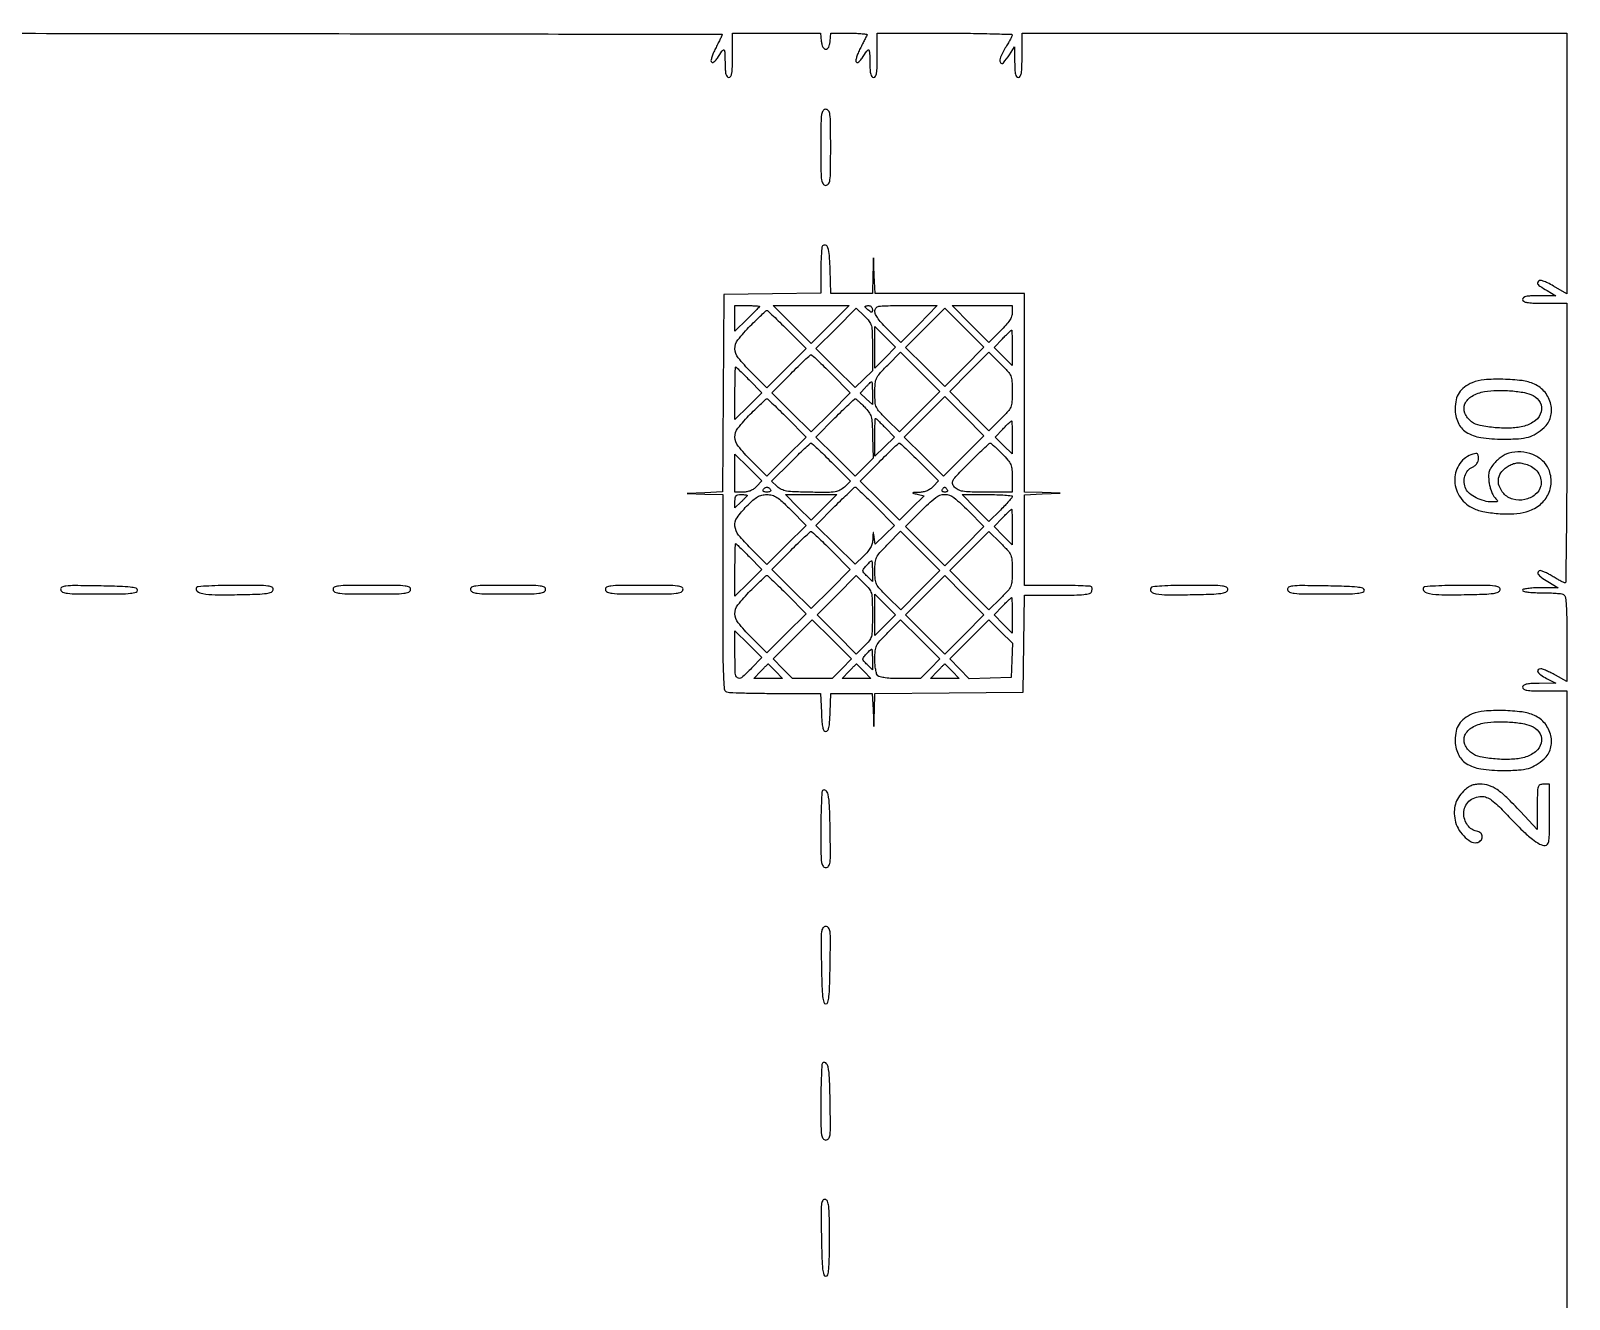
# Model space of a CAD drawing. Extents: x 0 to 836, y 5 to 589.
# Drawn here: x 196.6 to 249.7, y 266.4 to 310.1 of the extents above; entities that cross this region are included whole.
import ezdxf

# ---------------------------------------------------------------- set-up
doc = ezdxf.new("R2010")
doc.units = 0
doc.header["$MEASUREMENT"] = 0

msp = doc.modelspace()

# ---------------------------------------------------------------- linework, layer by layer
for points in [[(201.712326, 537.783562, -0.000001), (217.055896, 537.76491, -0.426088)], [(546.939, 229.3929, -0.000106), (546.943559, 250.949215, -0.000176), (546.957638, 269.095817, -0.000001), (546.976289, 285.583213, -0.415883)], [(836.0595, 588.6891), (420.497259, 588.710259, 0.000013), (261.145696, 588.714318, 0.000021), (126.989856, 588.708632), (4.934769, 588.698274, 0.19889), (4.878609, 588.675009, 0.198853), (4.855343, 588.618859), (4.83877, 516.273901, 0.000036), (4.826254, 436.744061, 0.000021), (4.8222, 342.282364), (4.8222, 95.946129), (4.469225, 95.920114, 0.031904), (4.160456, 95.877435, 0.315999), (4.075312, 95.787407, 0.415411), (4.137995, 95.703578, 0.035338), (4.43445, 95.6826), (4.8222, 95.6826), (4.8222, 50.2101), (4.8222, 4.7376), (420.462, 4.7376), (836.1018, 4.7376)], [(201.712326, 185.847562, -0.000001), (217.055896, 185.82891, -0.426088)], [(604.852986, 529.408162, -0.000002), (620.423836, 529.389509, -0.550615)], [(238.738155, 529.614638, -0.000002), (224.300981, 529.63329, -0.415836)], [(308.18842, 529.408162, -0.000002), (322.638019, 529.38951, -0.415836)], [(531.796111, 538.074638, -0.000002), (517.6951, 538.093291, -0.426056)], [(413.368417, 538.074638, -0.000002), (399.676779, 538.093291, -0.415815)], [(206.267293, 233.405114, -0.000001), (217.051222, 233.389599, -0.0589)], [(77.850638, 481.579418, -0.000002), (77.869294, 494.031443, -0.550517)], [(336.166934, 548.220763, -0.000002), (326.827688, 548.233536, -0.413812)], [(77.644162, 421.684687, -0.000002), (77.625507, 409.236574, -0.415775)], [(333.609652, 529.614638, -0.000003), (323.198363, 529.633296, -0.415688)], [(383.716206, 529.408162, -0.000003), (394.123716, 529.389504, -0.425916)], [(182.02395, 310.059, -0.000155), (196.768555, 310.054441, -0.000258), (209.175878, 310.040362, -0.000003), (220.435047, 310.021704, -0.550465), (220.451544, 309.99555, -0.005811), (220.430993, 309.953574, -0.000383), (220.370219, 309.83324, -0.000554), (220.297508, 309.689939, -0.000414), (220.217038, 309.532106, 0.018282), (220.143479, 309.374121, 0.027125), (220.09186, 309.230466, 0.025584), (220.063399, 309.113942, 0.248378), (220.077861, 309.066939, 0.275435), (220.130465, 309.053627, 0.127251), (220.193152, 309.091445, 0.04344), (220.283003, 309.200754, 0.006451), (220.441475, 309.438322, -0.140256), (220.490388, 309.480939, -0.462508), (220.524292, 309.465456, -0.061481), (220.541468, 309.354211, -0.005245), (220.547225, 309.06495, 0.010172), (220.55519, 308.797311, 0.04862), (220.577589, 308.646304, 0.108379), (220.617544, 308.565728, 0.22744), (220.6791, 308.5362, 0.273642), (220.743123, 308.574075, 0.084509), (220.781325, 308.68425, 0.035355), (220.8012, 308.894014, 0.005946), (220.806, 309.2976), (220.806, 310.059), (222.32344, 310.059), (223.84088, 310.059), (223.86739, 309.78405, 0.033296), (223.886675, 309.666561, 0.070033), (223.919967, 309.580493, 0.102123), (223.965381, 309.527921, 0.165174), (224.0208, 309.5091, 0.165174), (224.076219, 309.527921, 0.102123), (224.121633, 309.580493, 0.070033), (224.154925, 309.666561, 0.033296), (224.17421, 309.78405), (224.20072, 310.059), (224.83691, 310.059, -0.009374), (225.078799, 310.054465, -0.016707), (225.277361, 310.040362, -0.012043), (225.429614, 310.020704, -0.50231), (225.442944, 309.99555, -0.005811), (225.422393, 309.953574, -0.000383), (225.361619, 309.83324, -0.000554), (225.288908, 309.689939, -0.000414), (225.208438, 309.532106, 0.018282), (225.134879, 309.374121, 0.027125), (225.08326, 309.230466, 0.025584), (225.054799, 309.113942, 0.248378), (225.069261, 309.066939, 0.275435), (225.121865, 309.053627, 0.127251), (225.184552, 309.091445, 0.04344), (225.274403, 309.200754, 0.006451), (225.432875, 309.438322, -0.140256), (225.481788, 309.480939, -0.462508), (225.515692, 309.465456, -0.061481), (225.532868, 309.354211, -0.005245), (225.538625, 309.06495, 0.010172), (225.54659, 308.797311, 0.04862), (225.568989, 308.646304, 0.108379), (225.608944, 308.565728, 0.22744), (225.6705, 308.5362, 0.273642), (225.734523, 308.574075, 0.084509), (225.772725, 308.68425, 0.035355), (225.7926, 308.894014, 0.005946), (225.7974, 309.2976), (225.7974, 310.059), (228.1239, 310.059, -0.002556), (229.015812, 310.054441, -0.004268), (229.766215, 310.040362, -0.000734), (230.42366, 310.021446, -0.417544), (230.44776, 309.99555, -0.10382), (230.437677, 309.955812, -0.007062), (230.38467, 309.851333, -0.009869), (230.316721, 309.727945, -0.007234), (230.236693, 309.5937, 0.028609), (230.044805, 309.2381, 0.215036), (230.04219, 309.05148, 0.550574), (230.143454, 309.035696, 0.037328), (230.356067, 309.31875), (230.53215, 309.5937), (230.533575, 309.06495, 0.010038), (230.539693, 308.796314, 0.04885), (230.560988, 308.645713, 0.11021), (230.600413, 308.565661, 0.227201), (230.6619, 308.5362, 0.273642), (230.725923, 308.574075, 0.084509), (230.764125, 308.68425, 0.035355), (230.784, 308.894014, 0.005946), (230.7888, 309.2976), (230.7888, 310.059), (240.1794, 310.059), (249.57, 310.059), (249.57, 305.568991), (249.57, 301.078982), (249.111223, 301.341468, 0.013632), (248.906185, 301.451472, 0.036849), (248.753607, 301.514457, 0.055394), (248.646862, 301.536891, 0.285851), (248.595152, 301.511248, 0.078544), (248.565545, 301.440593, 0.25054), (248.577834, 301.392652, 0.068732), (248.641538, 301.339898, 0.002883), (248.8932, 301.186078), (249.1893, 301.007432), (248.61825, 301.007116, 0.008923), (248.324885, 301.001718, 0.04577), (248.163578, 300.981003, 0.10575), (248.078316, 300.941909, 0.236826), (248.0472, 300.8799, 0.273642), (248.085075, 300.815877, 0.084509), (248.19525, 300.777675, 0.035355), (248.405014, 300.7578, 0.005946), (248.8086, 300.753), (249.57, 300.753), (249.57, 295.9308, -0.001233), (249.565441, 294.081906, -0.002058), (249.551362, 292.525897, -0.000171), (249.532586, 291.135872, -0.422362), (249.50655, 291.11124, -0.10382), (249.466812, 291.121323, -0.007062), (249.362333, 291.17433, -0.009869), (249.238945, 291.242279, -0.007234), (249.1047, 291.322307, 0.012708), (248.967385, 291.402141, 0.015414), (248.834641, 291.469635, 0.01405), (248.720661, 291.519373, 0.095102), (248.66055, 291.531167, 0.218217), (248.580899, 291.49506, 0.339983), (248.576588, 291.423356, 0.086405), (248.691846, 291.303961, 0.02268), (248.91435, 291.156495), (249.2739, 290.941001), (248.66055, 290.9402, 0.012065), (248.418245, 290.934036, 0.0222), (248.221888, 290.915533, 0.01921), (248.074965, 290.889289, 0.352506), (248.0472, 290.8548, 0.354226), (248.075241, 290.820186, 0.018767), (248.225245, 290.794201, 0.021818), (248.425935, 290.776016, 0.011685), (248.674781, 290.7702, -0.007511), (248.924886, 290.766442, -0.009324), (249.157319, 290.755116, -0.007881), (249.351309, 290.738957, -0.066985), (249.436181, 290.718849, -0.245549), (249.509373, 290.635871, -0.038521), (249.546201, 290.41366, -0.019174), (249.565631, 290.016614, -0.002639), (249.57, 289.188816), (249.57, 287.710134), (249.178644, 287.928867, 0.011597), (249.020284, 288.012617, 0.014102), (248.868103, 288.083347, 0.012683), (248.737954, 288.135558, 0.089272), (248.671044, 288.1476, 0.181597), (248.58159, 288.114003, 0.363837), (248.570752, 288.04434, 0.105918), (248.672651, 287.935964, 0.029861), (248.87205, 287.81496), (249.1893, 287.647478), (248.61825, 287.643739, 0.009031), (248.325858, 287.636542, 0.045588), (248.164148, 287.614777, 0.104163), (248.078375, 287.575183, 0.236978), (248.0472, 287.5131, 0.273642), (248.085075, 287.449077, 0.084509), (248.19525, 287.410875, 0.035355), (248.405014, 287.391, 0.005946), (248.8086, 287.3862), (249.57, 287.3862), (249.57, 264.9672)], [(260.324089, 280.728444, -0.000002), (260.333986, 287.287743, -0.41377)], [(77.841889, 210.212758, -0.000002), (77.851786, 217.49274, -0.413814)], [(353.273145, 235.606241, -0.000004), (353.25667, 227.850838, -0.413589)], [(304.989363, 242.360362, -0.000006), (312.653939, 242.341698, -0.425725)], [(304.989363, 233.308162, -0.000006), (312.653939, 233.289498, -0.425725)]]:
    msp.add_lwpolyline(points, format="xyb")
for points in [[(223.8516, 306.1251, 0.00213), (223.855132, 305.295774, 0.02996), (223.875479, 304.998862, 0.116079), (223.926018, 304.864369, 0.250083), (224.0208, 304.8138, 0.250083), (224.115582, 304.864369, 0.116079), (224.166121, 304.998862, 0.02996), (224.186468, 305.295774, 0.00213), (224.19, 306.1251, 0.00213), (224.186468, 306.954426, 0.02996), (224.166121, 307.251337, 0.116079), (224.115582, 307.385831, 0.250083), (224.0208, 307.4364, 0.250083), (223.926018, 307.385831, 0.116079), (223.875479, 307.251337, 0.02996), (223.855132, 306.954426, 0.00213)], [(223.909763, 302.728762, 0.175289), (223.886555, 302.679255, 0.005662), (223.868685, 302.456266, 0.010275), (223.855816, 302.188891, 0.006886), (223.8516, 301.882788), (223.8516, 301.094977), (222.18075, 301.072038), (220.5099, 301.0491), (220.487793, 297.647637), (220.465687, 294.246174), (219.853293, 294.216997), (219.2409, 294.18782), (219.85425, 294.17101), (220.4676, 294.1542), (220.4676, 290.779251, 0.000979), (220.471438, 288.818409, 0.008781), (220.48991, 287.958415, 0.011821), (220.521225, 287.459466, 0.287032), (220.601419, 287.352951, 0.081989), (220.701421, 287.332389, 0.002195), (221.152599, 287.316684, 0.004525), (221.68446, 287.305325, 0.003076), (222.289861, 287.3016), (223.844483, 287.3016), (223.869191, 286.64595, 0.007884), (223.887125, 286.310659, 0.03953), (223.91487, 286.124843, 0.086977), (223.957219, 286.024891, 0.254416), (224.0208, 285.9903, 0.254416), (224.084381, 286.024891, 0.086977), (224.12673, 286.124843, 0.03953), (224.154475, 286.310659, 0.007884), (224.172409, 286.64595), (224.197117, 287.3016), (224.908793, 287.3016), (225.620469, 287.3016), (225.650065, 286.73055), (225.67966, 286.1595), (225.69623, 286.72931), (225.7128, 287.299119), (228.27195, 287.32151), (230.8311, 287.3439), (230.854038, 289.01475), (230.876977, 290.6856), (232.008237, 290.6856, 0.004248), (232.590007, 290.690543, 0.020872), (232.917836, 290.709819, 0.033553), (233.115408, 290.743235, 0.247304), (233.18502, 290.804229, 0.04759), (233.198685, 290.853357, 0.05155), (233.202315, 290.902866, 0.057779), (233.196079, 290.945494, 0.131935), (233.179971, 290.973429, 0.185329), (233.134154, 290.993829, 0.002379), (232.812905, 291.009145, 0.006531), (232.437406, 291.020346, 0.00419), (232.0014, 291.024), (230.8734, 291.024), (230.8734, 292.585394), (230.8734, 294.146787), (231.48675, 294.175984), (232.1001, 294.20518), (231.48675, 294.22199), (230.8734, 294.2388), (230.8734, 297.6651), (230.8734, 301.0914), (228.296806, 301.0914), (225.720213, 301.0914), (225.691016, 301.70475), (225.66182, 302.3181), (225.64501, 301.70475), (225.6282, 301.0914), (224.912164, 301.0914), (224.196127, 301.0914), (224.171914, 301.909392, 0.011355), (224.146311, 302.398464, 0.058727), (224.094634, 302.663833, 0.226091), (224.013215, 302.75047, 0.297633)], [(222.690391, 299.841621), (223.344113, 299.184043), (222.667488, 298.511386), (221.990863, 297.838729), (221.440731, 298.383971, -0.026722), (221.000214, 298.869888, -0.168561), (220.887585, 299.179379, -0.17243), (220.992146, 299.488203, -0.02825), (221.416906, 299.968174, -0.004149), (221.622012, 300.171713, -0.006475), (221.802336, 300.343211, -0.002329), (221.959367, 300.487376, -0.186635), (221.989941, 300.4992, -0.189101), (222.020963, 300.487032, -0.001566), (222.214974, 300.306036, -0.005283), (222.436432, 300.093686, -0.003342)], [(221.7366, 300.64407, -0.192405), (221.730086, 300.627769, -0.001068), (221.612344, 300.504499, -0.004361), (221.475756, 300.364572, -0.002731), (221.3136, 300.2031), (220.8906, 299.786461), (220.8906, 300.22743), (220.8906, 300.6684), (221.3136, 300.6684, -0.005392), (221.475795, 300.666651, -0.008972), (221.612344, 300.661253, -0.003201), (221.727444, 300.653893, -0.393782)], [(225.6282, 299.2302), (225.6282, 298.417391), (225.330791, 298.129132), (225.033383, 297.840872), (224.357782, 298.512509), (223.682182, 299.184147), (224.377313, 299.882908), (225.072444, 300.581668), (225.350322, 300.312339, -0.034296), (225.517787, 300.126132, -0.103501), (225.592811, 299.973794, -0.05739), (225.622371, 299.758904, -0.005512)], [(225.6282, 300.531141, -0.035496), (225.623316, 300.462426, -0.304492), (225.603724, 300.440669, -0.217533), (225.569907, 300.446886, -0.020633), (225.5013, 300.4992, -0.013852), (225.452693, 300.541868, -0.019119), (225.411677, 300.582963, -0.016008), (225.380707, 300.61869, -0.172217), (225.3744, 300.636459, -0.294983), (225.382389, 300.648822, -0.044235), (225.411677, 300.659017, -0.037907), (225.452668, 300.666088, -0.023761), (225.5013, 300.6684, -0.107348), (225.549716, 300.657884, -0.099536), (225.590923, 300.62808, -0.095788), (225.618551, 300.583541, -0.091307)], [(227.235869, 300.034171), (226.605872, 299.399941), (226.159336, 299.840931, -0.016332), (225.971778, 300.038667, -0.028227), (225.831089, 300.21629, -0.033232), (225.739296, 300.367019, -0.120723), (225.7128, 300.47516, -0.173595), (225.752123, 300.585006, -0.178267), (225.851776, 300.643454, -0.042016), (226.081065, 300.664984, -0.002411), (226.789333, 300.6684), (227.865865, 300.6684)], [(230.4504, 300.43257, -0.087713), (230.427079, 300.300653, -0.054481), (230.357267, 300.159324, -0.039695), (230.234682, 299.997067, -0.016654), (230.046043, 299.798462), (229.641685, 299.400185), (229.01181, 300.034293), (228.381935, 300.6684), (229.416167, 300.6684), (230.4504, 300.6684)], [(230.4504, 299.21046), (230.4504, 298.59852), (230.136157, 298.912763), (229.821913, 299.227007), (230.110452, 299.524703, -0.004162), (230.222905, 299.638809, -0.006502), (230.321784, 299.734952, -0.002324), (230.407938, 299.815813, -0.189487), (230.424696, 299.8224, -0.399971), (230.43513, 299.812464, -0.001722), (230.442849, 299.642643, -0.006558), (230.448553, 299.445105, -0.003937)], [(224.213191, 298.318821), (224.866913, 297.661243), (224.190057, 296.988356), (223.5132, 296.315469), (222.836343, 296.988356), (222.159487, 297.661243), (222.813209, 298.318821, -0.00331), (223.067135, 298.570887, -0.005234), (223.288491, 298.783236, -0.001538), (223.482465, 298.964337, -0.189215), (223.5132, 298.9764, -0.189215), (223.543935, 298.964337, -0.001538), (223.737909, 298.783236, -0.005234), (223.959265, 298.570887, -0.00331)], [(227.257388, 297.01137), (226.561359, 296.31534), (226.137079, 296.73324, -0.01212), (225.874088, 297.005145, -0.078879), (225.769005, 297.163091, -0.089689), (225.724366, 297.337378, -0.01796), (225.7128, 297.659259, -0.018742), (225.724901, 297.981978, -0.089843), (225.771009, 298.159461, -0.075568), (225.879609, 298.323703, -0.01102), (226.155178, 298.615321), (226.597555, 299.063263), (227.275487, 298.385332), (227.953418, 297.7074)], [(230.4504, 297.7074, -0.014084), (230.440336, 297.350209, -0.086296), (230.398737, 297.171336, -0.084884), (230.29898, 297.015709, -0.013397), (230.04611, 296.752928), (229.641819, 296.354717), (228.969444, 297.031058), (228.297069, 297.7074), (228.969444, 298.383742), (229.641819, 299.060083), (230.04611, 298.661872, -0.013397), (230.29898, 298.399091, -0.084884), (230.398737, 298.243464, -0.086296), (230.440336, 298.064591, -0.014084)], [(221.380055, 298.106473), (221.82143, 297.659547), (221.356015, 297.199913), (220.8906, 296.74028), (220.8906, 297.64684, -0.002485), (220.892328, 297.994459, -0.004143), (220.897662, 298.287098, -0.000691), (220.904826, 298.543869, -0.405665), (220.91464, 298.5534, -0.192679), (220.930805, 298.546931, -0.000937), (221.061272, 298.422115, -0.00408), (221.209119, 298.277804, -0.002548)], [(246.3129, 298.011747, 0.053672), (246.040415, 297.854671, 0.089458), (245.858064, 297.663653, 0.090403), (245.755122, 297.422481, 0.055837), (245.7207, 297.1152, 0.10406), (245.821434, 296.636423, 0.148393), (246.102581, 296.308918, 0.105117), (246.602065, 296.12244, 0.03681), (247.3704, 296.065275, 0.014948), (247.909993, 296.081044, 0.05366), (248.249403, 296.138023, 0.072223), (248.513955, 296.255448, 0.044209), (248.786155, 296.462502, 0.140323), (249.008523, 296.82251, 0.124029), (249.020762, 297.264381, 0.116908), (248.819311, 297.67944, 0.115538), (248.452234, 297.962053, 0.076424), (248.027118, 298.081315, 0.024439), (247.370538, 298.128732, 0.024038), (246.717057, 298.112494, 0.085905)], [(225.6282, 297.650353), (225.6282, 297.254906), (225.416226, 297.454046), (225.204251, 297.653185), (225.388673, 297.849493, -0.006957), (225.461341, 297.924719, -0.010435), (225.527014, 297.988135, -0.005679), (225.58357, 298.03933, -0.183087), (225.600647, 298.0458, -0.388615), (225.611727, 298.035656, -0.004655), (225.620106, 297.929637, -0.010859), (225.626219, 297.801981, -0.006533)], [(248.405524, 297.569087, -0.152341), (248.654014, 297.325315, -0.193791), (248.688903, 297.008797, -0.158165), (248.488544, 296.707461, -0.101891), (248.110876, 296.516946, -0.056119), (247.663266, 296.448381, -0.030501), (247.10632, 296.460136, -0.02923), (246.58522, 296.533853, -0.110494), (246.286163, 296.667069, -0.135251), (246.058303, 296.958996, -0.203488), (246.060725, 297.277452, -0.162529), (246.305082, 297.549768, -0.086537), (246.7359, 297.704385, -0.038102), (247.160501, 297.745171, -0.025119), (247.651037, 297.73014, -0.02485), (248.10707, 297.670265, -0.073437)], [(222.690391, 296.796021), (223.344113, 296.138443), (222.667488, 295.465786), (221.990863, 294.793129), (221.440731, 295.338371, -0.026722), (221.000214, 295.824288, -0.168561), (220.887585, 296.133779, -0.17243), (220.992146, 296.442603, -0.02825), (221.416906, 296.922574, -0.004149), (221.622012, 297.126113, -0.006475), (221.802336, 297.297611, -0.002329), (221.959367, 297.441776, -0.186635), (221.989941, 297.4536, -0.189101), (222.020963, 297.441432, -0.001566), (222.214974, 297.260436, -0.005283), (222.436432, 297.048086, -0.003342)], [(225.352689, 297.17865, -0.035683), (225.506893, 296.994142, -0.089033), (225.582614, 296.836275, -0.05439), (225.617824, 296.619424, -0.007271), (225.635329, 296.155954), (225.652687, 295.408207), (225.344632, 295.100152), (225.036576, 294.792096), (224.359432, 295.46527), (223.682287, 296.138443), (224.336009, 296.796021, -0.003493), (224.590117, 297.048083, -0.005507), (224.812046, 297.260436, -0.0017), (225.006231, 297.440954, -0.188574), (225.03857, 297.4536, -0.173448), (225.06817, 297.443013, -0.008011), (225.150988, 297.372833, -0.012503), (225.247501, 297.283997, -0.008571)], [(226.076537, 296.455771), (226.390014, 296.134743), (226.051407, 295.804102), (225.7128, 295.473461), (225.7128, 296.125131, -0.003614), (225.714606, 296.37501, -0.006022), (225.720182, 296.585372, -0.001454), (225.727717, 296.767029, -0.40128), (225.737931, 296.7768, -0.190005), (225.754451, 296.770287, -0.001922), (225.847763, 296.682498, -0.00589), (225.954564, 296.578825, -0.003747)], [(230.4504, 296.125704), (230.4504, 295.559209), (230.154037, 295.846455), (229.857674, 296.133702), (230.128332, 296.412951, -0.004436), (230.23393, 296.519983, -0.0069), (230.327036, 296.610171, -0.00261), (230.408016, 296.68568, -0.188495), (230.424696, 296.6922, -0.398667), (230.435118, 296.68232, -0.002006), (230.442849, 296.525792, -0.007083), (230.448552, 296.342923, -0.004253)], [(221.636004, 294.433273, -0.051622), (221.53913, 294.349423, -0.053415), (221.428194, 294.288303, -0.052487), (221.305028, 294.251285, -0.046806), (221.171953, 294.2388), (220.8906, 294.2388), (220.8906, 294.89156), (220.8906, 295.54432), (221.354651, 295.086033), (221.818702, 294.627747)], [(224.215464, 295.270935), (224.871459, 294.611071), (224.662363, 294.414635, -0.067316), (224.508737, 294.305016, -0.082956), (224.341872, 294.249756, -0.038099), (224.081022, 294.229341, -0.004465), (223.496998, 294.233421, -0.005107), (222.9446, 294.247858, -0.033252), (222.668259, 294.276373, -0.067619), (222.492476, 294.331584, -0.078868), (222.347835, 294.429856), (222.154941, 294.611071), (222.810936, 295.270935, -0.003298), (223.065734, 295.523878, -0.005217), (223.287824, 295.736965, -0.001528), (223.482459, 295.918732, -0.189255), (223.5132, 295.9308, -0.189255), (223.543941, 295.918732, -0.001528), (223.738576, 295.736965, -0.005217), (223.960666, 295.523878, -0.003298)], [(227.253194, 295.278809), (227.909031, 294.626819), (227.726768, 294.432809, -0.053812), (227.628969, 294.348903, -0.050845), (227.513702, 294.285938, -0.048841), (227.383643, 294.245598, -0.042544), (227.242003, 294.228791, 0.001319), (227.040752, 294.2216, 0.184082), (227.019071, 294.212371, 0.593512), (227.022196, 294.200945, 0.002599), (227.176112, 294.165341), (227.412724, 294.1119), (226.985117, 293.691445), (226.55751, 293.27099), (225.883978, 293.945245), (225.210445, 294.6195), (225.861488, 295.27515, -0.003047), (226.114114, 295.526483, -0.004839), (226.333746, 295.738203, -0.001317), (226.526645, 295.919626, -0.190277), (226.554944, 295.9308, -0.188675), (226.583313, 295.9197, -0.001305), (226.77755, 295.739278, -0.004802), (226.998729, 295.528739, -0.003024)], [(230.094386, 295.568048, -0.016915), (230.303686, 295.339834, -0.077666), (230.397792, 295.18749, -0.080678), (230.439161, 295.016457, -0.01908), (230.4504, 294.722048), (230.4504, 294.2388), (229.532912, 294.2388, -0.005049), (229.001962, 294.244162, -0.034771), (228.742288, 294.26752, -0.074519), (228.582599, 294.318319, -0.094904), (228.459415, 294.411187, -0.122832), (228.393755, 294.533955, -0.200719), (228.411072, 294.648933, -0.055826), (228.538285, 294.813795, -0.00343), (228.973069, 295.257187, -0.003339), (229.233217, 295.515399, -0.005278), (229.460065, 295.732926, -0.001563), (229.658802, 295.918346, -0.189112), (229.690551, 295.9308, -0.180063), (229.720687, 295.919583, -0.00481), (229.828903, 295.824242, -0.009462), (229.95449, 295.707062, -0.006267)], [(247.567764, 295.580801, 0.055757), (247.448735, 295.533042, 0.028701), (247.311686, 295.448949, 0.028124), (247.179014, 295.345133, 0.037788), (247.072257, 295.236144, 0.029405), (246.954221, 295.077845, 0.074549), (246.894161, 294.94795, 0.072535), (246.873957, 294.804016, 0.026727), (246.886037, 294.598812, 0.031012), (246.912903, 294.44619, 0.027174), (246.95931, 294.29101, 0.028137), (247.016862, 294.155333, 0.069644), (247.077407, 294.066167, -0.010125), (247.171395, 293.957987, -0.29066), (247.175943, 293.923015, -0.281034), (247.146141, 293.903214, -0.009632), (247.000095, 293.9004, -0.06538), (246.729544, 293.935929, -0.050678), (246.451462, 294.041368, -0.053033), (246.219239, 294.190102, -0.117448), (246.090852, 294.355066, -0.088801), (246.035287, 294.572324, -0.091593), (246.059518, 294.792883, -0.097345), (246.158216, 294.979638, -0.116273), (246.315234, 295.101257, 0.05591), (246.406024, 295.155584, 0.077484), (246.471625, 295.223889, 0.081855), (246.510916, 295.305813, 0.071083), (246.5244, 295.400181, 0.033646), (246.517149, 295.507815, 0.197222), (246.489367, 295.555893, 0.203472), (246.436441, 295.56974, 0.035991), (246.33405, 295.547111, 0.166211), (245.886001, 295.22801, 0.151956), (245.70674, 294.688724, 0.141227), (245.860858, 294.112375, 0.139974), (246.298459, 293.70408, 0.068762), (246.677245, 293.572082, 0.030667), (247.201677, 293.499946, 0.030666), (247.741929, 293.492346, 0.056497), (248.175304, 293.562337, 0.094057), (248.613897, 293.779941, 0.109336), (248.915059, 294.133979, 0.113597), (249.031629, 294.570696, 0.108016), (248.949014, 295.023205, 0.11261), (248.736883, 295.320311, 0.085907), (248.396227, 295.531556, 0.080936), (247.984323, 295.624602, 0.082894)], [(248.248768, 295.173176, -0.085784), (248.448997, 295.054653, -0.082624), (248.600881, 294.874441, -0.086689), (248.681051, 294.663043, -0.109293), (248.67517, 294.4544, -0.16313), (248.481644, 294.152018, -0.119704), (248.118758, 293.981269, -0.116706), (247.71042, 293.993866, -0.150427), (247.39446, 294.192758, -0.088728), (247.239834, 294.454633, -0.138217), (247.218587, 294.714153, -0.134064), (247.336382, 294.952176, -0.081178), (247.5819, 295.151819, -0.05298), (247.737625, 295.220401, -0.069353), (247.890711, 295.246758, -0.063219), (248.055864, 295.231145, -0.035715)], [(222.1173, 294.3234, -0.210115), (222.121786, 294.291419, -0.178861), (222.101591, 294.263651, -0.100989), (222.055404, 294.244844, -0.046386), (221.9904, 294.2388, -0.046386), (221.925396, 294.244844, -0.100989), (221.879209, 294.263651, -0.178861), (221.859014, 294.291419, -0.210115), (221.8635, 294.3234, -0.057296), (221.889035, 294.355761, -0.050113), (221.922345, 294.383149, -0.052849), (221.958007, 294.401824, -0.094481), (221.9904, 294.408, -0.094481), (222.022793, 294.401824, -0.052849), (222.058455, 294.383149, -0.050113), (222.091765, 294.355761, -0.057296)], [(225.736999, 293.749408), (226.391728, 293.090816), (226.058913, 292.765832), (225.726099, 292.440847), (225.689825, 292.684174, 0.001984), (225.666337, 292.837559, 0.640596), (225.657343, 292.8401, 0.166595), (225.649438, 292.820108, 0.001068), (225.640876, 292.626846, -0.050046), (225.618255, 292.468782, -0.060699), (225.565074, 292.328939, -0.052526), (225.472889, 292.19114, -0.02662), (225.330791, 292.037932), (225.033383, 291.749672), (224.357835, 292.421257), (223.682287, 293.092843), (224.336009, 293.750421, -0.00331), (224.589935, 294.002487, -0.005234), (224.811291, 294.214836, -0.001538), (225.005265, 294.395937, -0.189215), (225.036, 294.408, -0.189233), (225.066738, 294.395935, -0.001533), (225.261004, 294.214539, -0.005226), (225.482686, 294.001862, -0.003304)], [(228.2085, 294.3234, -0.146489), (228.21713, 294.291303, -0.191582), (228.205217, 294.263651, -0.134005), (228.172514, 294.244972, -0.063222), (228.1239, 294.2388, -0.063222), (228.075286, 294.244972, -0.134005), (228.042583, 294.263651, -0.191582), (228.03067, 294.291303, -0.146489), (228.0393, 294.3234, -0.025622), (228.061688, 294.355789, -0.032351), (228.085719, 294.383149, -0.033983), (228.108105, 294.402682, -0.163822), (228.1239, 294.408, -0.163822), (228.139695, 294.402682, -0.033983), (228.162081, 294.383149, -0.032351), (228.186112, 294.355789, -0.025622)], [(222.817548, 293.623321), (223.343709, 293.092441), (222.667286, 292.419985), (221.990863, 291.747529), (221.440731, 292.292771, -0.025745), (221.016145, 292.759283, -0.146867), (220.888535, 293.065149, -0.179593), (220.963569, 293.356824, -0.042684), (221.28927, 293.749444, -0.01481), (221.510633, 293.961257, -0.052481), (221.669385, 294.076732, -0.074824), (221.816619, 294.134626, -0.056377), (221.989664, 294.1542, -0.066355), (222.171678, 294.129938, -0.07644), (222.331654, 294.058955, -0.045421), (222.519113, 293.913173, -0.009527)], [(221.3136, 294.126647, -0.184988), (221.307006, 294.109434, -0.005011), (221.251472, 294.048821, -0.009762), (221.183152, 293.97854, -0.006459), (221.1021, 293.9004), (220.8906, 293.701706), (220.8906, 293.927953, -0.03903), (220.899779, 294.045359, -0.150031), (220.931521, 294.110425, -0.160006), (220.992911, 294.144103, -0.04614), (221.1021, 294.1542, -0.012232), (221.183187, 294.152216, -0.020157), (221.251472, 294.146106, -0.015163), (221.304605, 294.137539, -0.359543)], [(228.927829, 293.604069), (229.473071, 293.053937), (228.7998, 292.376695), (228.12653, 291.699452), (227.449961, 292.376021), (226.773393, 293.052589), (227.319303, 293.603394, -0.027131), (227.810823, 294.048259, -0.171901), (228.123795, 294.159284, -0.172055), (228.436702, 294.048472, -0.02719)], [(230.4504, 294.08757, -0.173795), (230.435715, 294.046598, -0.006904), (230.331505, 293.923405, -0.011474), (230.200739, 293.779867, -0.007789), (230.045652, 293.622278), (229.640904, 293.223616), (229.181392, 293.688908), (228.72188, 294.1542), (229.58614, 294.1542, -0.007229), (229.917523, 294.149409, -0.012007), (230.196524, 294.134627, -0.005663), (230.426207, 294.114301, -0.385335)], [(230.4504, 293.03466), (230.4504, 292.42272), (230.136157, 292.736963), (229.821913, 293.051207), (230.110452, 293.348903, -0.004162), (230.222905, 293.463009, -0.006502), (230.321784, 293.559152, -0.002324), (230.407938, 293.640013, -0.189487), (230.424696, 293.6466, -0.399971), (230.43513, 293.636664, -0.001722), (230.442849, 293.466843, -0.006558), (230.448553, 293.269305, -0.003937)], [(224.213191, 292.227621), (224.866913, 291.570043), (224.190057, 290.897156), (223.5132, 290.224269), (222.836343, 290.897156), (222.159487, 291.570043), (222.813209, 292.227621, -0.00331), (223.067135, 292.479687, -0.005234), (223.288491, 292.692036, -0.001538), (223.482465, 292.873137, -0.189215), (223.5132, 292.8852, -0.189215), (223.543935, 292.873137, -0.001538), (223.737909, 292.692036, -0.005234), (223.959265, 292.479687, -0.00331)], [(227.278905, 290.855811), (226.605739, 290.178673), (226.159269, 290.619597, -0.011036), (225.885613, 290.902052, -0.072587), (225.774266, 291.063908, -0.091806), (225.72613, 291.234796, -0.022872), (225.7128, 291.52605, -0.023153), (225.726251, 291.816365, -0.08984), (225.774399, 291.98913, -0.071034), (225.885418, 292.153932, -0.011124), (226.155178, 292.439521), (226.597555, 292.887463), (227.274813, 292.210205), (227.95207, 291.532948)], [(230.4504, 291.5316, -0.014084), (230.440336, 291.174409, -0.086296), (230.398737, 290.995536, -0.084884), (230.29898, 290.839909, -0.013397), (230.04611, 290.577128), (229.641819, 290.178917), (228.969444, 290.855258), (228.297069, 291.5316), (228.969444, 292.207942), (229.641819, 292.884283), (230.04611, 292.486072, -0.013397), (230.29898, 292.223291, -0.084884), (230.398737, 292.067664, -0.086296), (230.440336, 291.888791, -0.014084)], [(221.380055, 292.015273), (221.82143, 291.568347), (221.356015, 291.108713), (220.8906, 290.64908), (220.8906, 291.55564, -0.002485), (220.892328, 291.903259, -0.004143), (220.897662, 292.195898, -0.000691), (220.904826, 292.452669, -0.405665), (220.91464, 292.4622, -0.192679), (220.930805, 292.455731, -0.000937), (221.061272, 292.330915, -0.00408), (221.209119, 292.186604, -0.002548)], [(225.6282, 291.5128), (225.6282, 291.1556), (225.443186, 291.340614, -0.016536), (225.330843, 291.460644, -0.160796), (225.304069, 291.523901, -0.183469), (225.322174, 291.586539, -0.022827), (225.413998, 291.697814, -0.008687), (225.475823, 291.763789, -0.012747), (225.532624, 291.81942, -0.008105), (225.581475, 291.863428, -0.181216), (225.599012, 291.87, -0.383248), (225.610705, 291.859494, -0.006334), (225.619626, 291.765072, -0.012721), (225.626101, 291.64976, -0.007663)], [(222.690391, 290.704821), (223.344113, 290.047243), (222.667488, 289.374586), (221.990863, 288.701929), (221.440731, 289.247171, -0.026722), (221.000214, 289.733088, -0.168561), (220.887585, 290.042579, -0.17243), (220.992146, 290.351403, -0.02825), (221.416906, 290.831374, -0.004149), (221.622012, 291.034913, -0.006475), (221.802336, 291.206411, -0.002329), (221.959367, 291.350576, -0.186635), (221.989941, 291.3624, -0.189101), (222.020963, 291.350232, -0.001566), (222.214974, 291.169236, -0.005283), (222.436432, 290.956886, -0.003342)], [(225.6282, 290.0088, -0.005512), (225.622371, 289.48007, -0.057399), (225.592808, 289.265189, -0.103507), (225.517773, 289.11285, -0.03428), (225.350263, 288.926604), (225.072326, 288.657217), (224.400498, 289.333008), (223.728669, 290.0088), (224.400498, 290.684592), (225.072326, 291.360383), (225.350263, 291.090996, -0.03428), (225.517773, 290.90475, -0.103507), (225.592808, 290.752411, -0.057399), (225.622371, 290.53753, -0.005512)], [(197.641285, 290.878132, 0.251212), (197.708728, 290.795155, 0.071206), (197.875255, 290.751942, 0.025348), (198.202801, 290.731925, 0.002588), (198.980359, 290.7279, 0.002964), (199.702334, 290.73218, 0.021179), (200.050993, 290.751099, 0.045119), (200.238997, 290.78662, 0.335246), (200.2905, 290.8548, 0.334881), (200.238483, 290.923756, 0.04165), (200.042282, 290.962502, 0.020579), (199.683103, 290.987892, 0.002999), (198.951427, 291.005032, 0.002151), (198.132387, 291.015778, 0.02635), (197.81973, 291.002053, 0.099142), (197.68015, 290.959762, 0.328399)], [(202.326824, 290.948986, 0.384836), (202.349675, 290.824231, 0.121082), (202.539082, 290.741025, 0.040179), (202.96291, 290.701662, 0.007919), (203.727281, 290.704369, 0.003042), (204.431291, 290.722299, 0.026425), (204.743364, 290.748696, 0.069493), (204.904835, 290.794427, 0.246428), (204.969797, 290.87595, 0.329515), (204.930985, 290.956908, 0.093359), (204.789185, 291.000922, 0.026378), (204.476923, 291.020321, 0.002325), (203.685696, 291.024, 0.005346), (203.179242, 291.018585, 0.008441), (202.745117, 291.001965, 0.003296), (202.376919, 290.979203, 0.241775)], [(207.032305, 290.87595, 0.254832), (207.099542, 290.794368, 0.068159), (207.268415, 290.751903, 0.024934), (207.598243, 290.731962, 0.002632), (208.3698, 290.7279, 0.002632), (209.141357, 290.731962, 0.024934), (209.471185, 290.751903, 0.068159), (209.640058, 290.794368, 0.254832), (209.707295, 290.87595, 0.335991), (209.667219, 290.95724, 0.088793), (209.519156, 291.000999, 0.02535), (209.194719, 291.020344, 0.002216), (208.3698, 291.024, 0.002216), (207.544881, 291.020344, 0.02535), (207.220444, 291.000999, 0.088793), (207.072381, 290.95724, 0.335991)], [(211.769905, 290.87595, 0.251426), (211.836044, 290.794644, 0.070478), (211.999954, 290.751998, 0.025711), (212.320103, 290.731994, 0.002748), (213.0651, 290.7279, 0.002748), (213.810097, 290.731994, 0.025711), (214.130246, 290.751998, 0.070478), (214.294156, 290.794644, 0.251426), (214.360295, 290.87595, 0.330993), (214.321251, 290.956976, 0.092428), (214.178188, 291.00094, 0.026158), (213.863403, 291.020326, 0.002301), (213.0651, 291.024, 0.002301), (212.266797, 291.020326, 0.026158), (211.952012, 291.00094, 0.092428), (211.808949, 290.956976, 0.330993)], [(216.422905, 290.87595, 0.254832), (216.490142, 290.794368, 0.068159), (216.659015, 290.751903, 0.024934), (216.988843, 290.731962, 0.002632), (217.7604, 290.7279, 0.002632), (218.531957, 290.731962, 0.024934), (218.861785, 290.751903, 0.068159), (219.030658, 290.794368, 0.254832), (219.097895, 290.87595, 0.335991), (219.057819, 290.95724, 0.088793), (218.909756, 291.000999, 0.02535), (218.585319, 291.020344, 0.002216), (217.7604, 291.024, 0.002216), (216.935481, 291.020344, 0.02535), (216.611044, 291.000999, 0.088793), (216.462981, 290.95724, 0.335991)], [(235.225744, 290.932029, 0.362859), (235.243041, 290.811553, 0.142614), (235.405629, 290.733272, 0.039903), (235.800533, 290.699373, 0.006123), (236.589413, 290.704405, 0.002888), (237.323083, 290.72231, 0.025518), (237.645986, 290.748588, 0.067043), (237.812979, 290.794107, 0.250335), (237.879191, 290.87595, 0.329521), (237.840382, 290.956908, 0.093362), (237.698585, 291.000922, 0.026378), (237.386324, 291.020321, 0.002325), (236.595096, 291.024, 0.004799), (236.022343, 291.018503, 0.011967), (235.604082, 291.000452, 0.008478), (235.293265, 290.974276, 0.233154)], [(239.941285, 290.878132, 0.251212), (240.008728, 290.795155, 0.071206), (240.175255, 290.751942, 0.025348), (240.502801, 290.731925, 0.002588), (241.280359, 290.7279, 0.002964), (242.002334, 290.73218, 0.021179), (242.350993, 290.751099, 0.045119), (242.538997, 290.78662, 0.335246), (242.5905, 290.8548, 0.334881), (242.538483, 290.923756, 0.04165), (242.342282, 290.962502, 0.020579), (241.983103, 290.987892, 0.002999), (241.251427, 291.005032, 0.002151), (240.432387, 291.015778, 0.02635), (240.11973, 291.002053, 0.099142), (239.98015, 290.959762, 0.328399)], [(244.626824, 290.948986, 0.384836), (244.649675, 290.824231, 0.121082), (244.839082, 290.741025, 0.040179), (245.26291, 290.701662, 0.007919), (246.027281, 290.704369, 0.003042), (246.731291, 290.722299, 0.026425), (247.043364, 290.748696, 0.069493), (247.204835, 290.794427, 0.246428), (247.269797, 290.87595, 0.329515), (247.230985, 290.956908, 0.093359), (247.089185, 291.000922, 0.026378), (246.776923, 291.020321, 0.002325), (245.985696, 291.024, 0.005346), (245.479242, 291.018585, 0.008441), (245.045117, 291.001965, 0.003296), (244.676919, 290.979203, 0.241775)], [(230.4504, 289.98906), (230.4504, 289.37712), (230.136157, 289.691363), (229.821913, 290.005607), (230.110452, 290.303303, -0.004162), (230.222905, 290.417409, -0.006502), (230.321784, 290.513552, -0.002324), (230.407938, 290.594413, -0.189487), (230.424696, 290.601, -0.399971), (230.43513, 290.591064, -0.001722), (230.442849, 290.421243, -0.006558), (230.448553, 290.223705, -0.003937)], [(227.61795, 288.14929), (227.285861, 287.8092), (226.600851, 287.8092, -0.011499), (226.310815, 287.815871, -0.020595), (226.073432, 287.836619, -0.021305), (225.89305, 287.867762, -0.143938), (225.81432, 287.91072, -0.128998), (225.774908, 287.978169, -0.023878), (225.742621, 288.119561, -0.024202), (225.720247, 288.292924, -0.019992), (225.7128, 288.47911, -0.022995), (225.726205, 288.770431, -0.089855), (225.774283, 288.943349, -0.071183), (225.885219, 289.108127, -0.01112), (226.155178, 289.393921), (226.597555, 289.841863), (227.273797, 289.165621), (227.950039, 288.489379)], [(221.46503, 288.171794, -0.018528), (221.116798, 287.842323, -0.363676), (220.979645, 287.83916, -0.218503), (220.902001, 287.993538, -0.008939), (220.8906, 288.63116), (220.8906, 289.45312), (221.355744, 288.993754), (221.820889, 288.534387)], [(225.6282, 288.4672), (225.6282, 288.11), (225.443186, 288.295014, -0.016536), (225.330843, 288.415044, -0.160796), (225.304069, 288.478301, -0.183469), (225.322174, 288.540939, -0.022827), (225.413998, 288.652214, -0.008687), (225.475823, 288.718189, -0.012747), (225.532624, 288.77382, -0.008105), (225.581475, 288.817828, -0.181216), (225.599012, 288.8244, -0.383248), (225.610705, 288.813894, -0.006334), (225.619626, 288.719472, -0.012721), (225.626101, 288.60416, -0.007663)], [(222.2865, 288.063), (222.529656, 287.8092), (222.0327, 287.8092), (221.535744, 287.8092), (221.7789, 288.063, -0.002047), (221.872887, 288.1603, -0.003307), (221.953756, 288.242246, -0.000609), (222.02552, 288.313836, -0.19828), (222.0327, 288.3168, -0.19828), (222.03988, 288.313836, -0.000609), (222.111644, 288.242246, -0.003307), (222.192513, 288.1603, -0.002047)], [(225.3321, 288.063), (225.575256, 287.8092), (225.0783, 287.8092), (224.581344, 287.8092), (224.8245, 288.063, -0.002047), (224.918487, 288.1603, -0.003307), (224.999356, 288.242246, -0.000609), (225.07112, 288.313836, -0.19828), (225.0783, 288.3168, -0.19828), (225.08548, 288.313836, -0.000609), (225.157244, 288.242246, -0.003307), (225.238113, 288.1603, -0.002047)], [(228.3777, 288.063), (228.620856, 287.8092), (228.1239, 287.8092), (227.626944, 287.8092), (227.8701, 288.063, -0.002047), (227.964087, 288.1603, -0.003307), (228.044956, 288.242246, -0.000609), (228.11672, 288.313836, -0.19828), (228.1239, 288.3168, -0.19828), (228.13108, 288.313836, -0.000609), (228.202844, 288.242246, -0.003307), (228.283713, 288.1603, -0.002047)], [(246.3129, 286.590747, 0.053672), (246.040415, 286.433671, 0.089458), (245.858064, 286.242653, 0.090403), (245.755122, 286.001481, 0.055837), (245.7207, 285.6942, 0.10406), (245.821434, 285.215423, 0.148393), (246.102581, 284.887918, 0.105117), (246.602065, 284.70144, 0.03681), (247.3704, 284.644275, 0.014948), (247.909993, 284.660044, 0.05366), (248.249403, 284.717023, 0.072223), (248.513955, 284.834448, 0.044209), (248.786155, 285.041502, 0.140323), (249.008523, 285.40151, 0.124029), (249.020762, 285.843381, 0.116908), (248.819311, 286.25844, 0.115538), (248.452234, 286.541053, 0.076424), (248.027118, 286.660315, 0.024439), (247.370538, 286.707732, 0.024038), (246.717057, 286.691494, 0.085905)], [(248.405524, 286.148087, -0.152341), (248.654014, 285.904315, -0.193791), (248.688903, 285.587797, -0.158165), (248.488544, 285.286461, -0.101891), (248.110876, 285.095946, -0.056119), (247.663266, 285.027381, -0.030501), (247.10632, 285.039136, -0.02923), (246.58522, 285.112853, -0.110494), (246.286163, 285.246069, -0.135251), (246.058303, 285.537996, -0.203488), (246.060725, 285.856452, -0.162529), (246.305082, 286.128768, -0.086537), (246.7359, 286.283385, -0.038102), (247.160501, 286.324171, -0.025119), (247.651037, 286.30914, -0.02485), (248.10707, 286.249265, -0.073437)], [(223.909763, 283.947562, 0.185328), (223.8863, 283.894869, 0.002379), (223.868685, 283.525433, 0.006531), (223.855802, 283.093607, 0.004191), (223.8516, 282.5922, 0.00213), (223.855111, 281.768003, 0.030712), (223.875544, 281.476267, 0.121094), (223.926864, 281.344866, 0.244038), (224.022948, 281.295, 0.246944), (224.118525, 281.34527, 0.123411), (224.167587, 281.476884, 0.03022), (224.182545, 281.771013, 0.001991), (224.170998, 282.620493, 0.005543), (224.14787, 283.427251, 0.038675), (224.10185, 283.818601, 0.175575), (224.020717, 283.953348, 0.384018)], [(246.014625, 283.92844, 0.051153), (245.834716, 283.707404, 0.072988), (245.728198, 283.478327, 0.071635), (245.690822, 283.225032, 0.047266), (245.717611, 282.931415, 0.082624), (245.820585, 282.649595, 0.062291), (246.01774, 282.384581, 0.06701), (246.251386, 282.198353, 0.171701), (246.460399, 282.156194, 0.154891), (246.600899, 282.223784, 0.205775), (246.656684, 282.352421, 0.206634), (246.601677, 282.481004, 0.155718), (246.461694, 282.548636, -0.120035), (246.293841, 282.615689, -0.083756), (246.149152, 282.76058, -0.077229), (246.050689, 282.957617, -0.077472), (246.0168, 283.175024, -0.10504), (246.063502, 283.394879, -0.10037), (246.195921, 283.580876, -0.097017), (246.394717, 283.705125, -0.091225), (246.63015, 283.748754, -0.091469), (246.804418, 283.716836, -0.068605), (246.975892, 283.623033, -0.035955), (247.197173, 283.433049, -0.006703), (247.572352, 283.050804, 0.00777), (248.051829, 282.564374, 0.027056), (248.382518, 282.272603, 0.042437), (248.631858, 282.107801, 0.124499), (248.82975, 282.056957, 0.266285), (248.909522, 282.102286, 0.098923), (248.9537, 282.228633, 0.031549), (248.97375, 282.491622, 0.003254), (248.9778, 283.1139), (248.9778, 284.1714), (248.7663, 284.1714, 0.107498), (248.643543, 284.144699, 0.221958), (248.581259, 284.07159, 0.062393), (248.557131, 283.905375, 0.003589), (248.550749, 283.38885), (248.546697, 282.6063), (247.972893, 283.225469, 0.011982), (247.499065, 283.712799, 0.044714), (247.168588, 283.9834, 0.070874), (246.884018, 284.122704, 0.078159), (246.581342, 284.170843, 0.038885), (246.413098, 284.15803, 0.062693), (246.275132, 284.118513, 0.060899), (246.148528, 284.045041, 0.034494)], [(223.870602, 277.93215, 0.003018), (223.887723, 277.204308, 0.020677), (223.913113, 276.846808, 0.04193), (223.951884, 276.651598, 0.334423), (224.0208, 276.5997, 0.334423), (224.089716, 276.651598, 0.04193), (224.128487, 276.846808, 0.020677), (224.153877, 277.204308, 0.003018), (224.170998, 277.93215, 0.001952), (224.182657, 278.790579, 0.030491), (224.167602, 279.083859, 0.126717), (224.1178, 279.214447, 0.243225), (224.0208, 279.2646, 0.243225), (223.9238, 279.214447, 0.126717), (223.873998, 279.083859, 0.030491), (223.858943, 278.790579, 0.001952)], [(223.909763, 274.556963, 0.185328), (223.8863, 274.504269, 0.002379), (223.868685, 274.134833, 0.006531), (223.855802, 273.703007, 0.004191), (223.8516, 273.2016, 0.00213), (223.855111, 272.377403, 0.030712), (223.875544, 272.085667, 0.121094), (223.926864, 271.954266, 0.244038), (224.022948, 271.9044, 0.246944), (224.118525, 271.95467, 0.123411), (224.167587, 272.086284, 0.03022), (224.182545, 272.380413, 0.001991), (224.170998, 273.229893, 0.005543), (224.14787, 274.036651, 0.038675), (224.10185, 274.428001, 0.175575), (224.020717, 274.562748, 0.384018)], [(223.870568, 268.548173, 0.002999), (223.887708, 267.816497, 0.020579), (223.913098, 267.457318, 0.04165), (223.951844, 267.261117, 0.334881), (224.0208, 267.2091, 0.335246), (224.08898, 267.260603, 0.045119), (224.124501, 267.448607, 0.021179), (224.14342, 267.797266, 0.002964), (224.1477, 268.519241, 0.002588), (224.143675, 269.296799, 0.025348), (224.123658, 269.624345, 0.071206), (224.080445, 269.790872, 0.251212), (223.997468, 269.858315, 0.328399), (223.915838, 269.81945, 0.099142), (223.873547, 269.67987, 0.02635), (223.859822, 269.367213, 0.002151)]]:
    msp.add_lwpolyline(points, format="xyb", close=True)
for points in [[(224.168168, 300.013432), (223.5132, 299.358465), (222.858232, 300.013432), (222.203265, 300.6684), (223.5132, 300.6684), (224.823135, 300.6684)], [(228.8007, 298.5534), (228.12653, 297.875252), (227.44973, 298.552052), (226.77293, 299.228852), (227.4471, 299.907), (228.12127, 300.585148), (228.79807, 299.908348), (229.47487, 299.231548)], [(226.071106, 298.871894), (225.7128, 298.513588), (225.7128, 299.2302), (225.7128, 299.946812), (226.071106, 299.588506), (226.429412, 299.2302)], [(228.779583, 295.487965), (228.082948, 294.79133), (227.405365, 295.464938), (226.727782, 296.138547), (227.424585, 296.838989), (228.121388, 297.53943), (228.798803, 296.862015), (229.476218, 296.1846)], [(223.956343, 293.711057), (223.5132, 293.267914), (223.070057, 293.711057), (222.626914, 294.1542), (223.5132, 294.1542), (224.399486, 294.1542)], [(228.8007, 289.332), (228.12653, 288.653852), (227.44973, 289.330652), (226.77293, 290.007452), (227.4471, 290.6856), (228.12127, 291.363748), (228.79807, 290.686948), (229.47487, 290.010148)], [(226.071106, 289.650494), (225.7128, 289.292188), (225.7128, 290.0088), (225.7128, 290.725412), (226.071106, 290.367106), (226.429412, 290.0088)], [(224.57235, 288.14929), (224.240261, 287.8092), (223.5555, 287.8092), (222.870739, 287.8092), (222.539311, 288.148613), (222.207883, 288.488026), (222.880377, 289.164487), (223.55287, 289.840948), (224.228655, 289.165164), (224.904439, 288.489379)], [(230.432513, 288.4437), (230.4081, 287.8515), (229.687949, 287.827349), (228.967799, 287.803199), (228.633441, 288.145612), (228.299083, 288.488026), (228.970451, 289.163354), (229.641819, 289.838683), (230.049372, 289.437292), (230.456925, 289.0359)]]:
    msp.add_lwpolyline(points, close=True)

doc.saveas('drawing.dxf')
